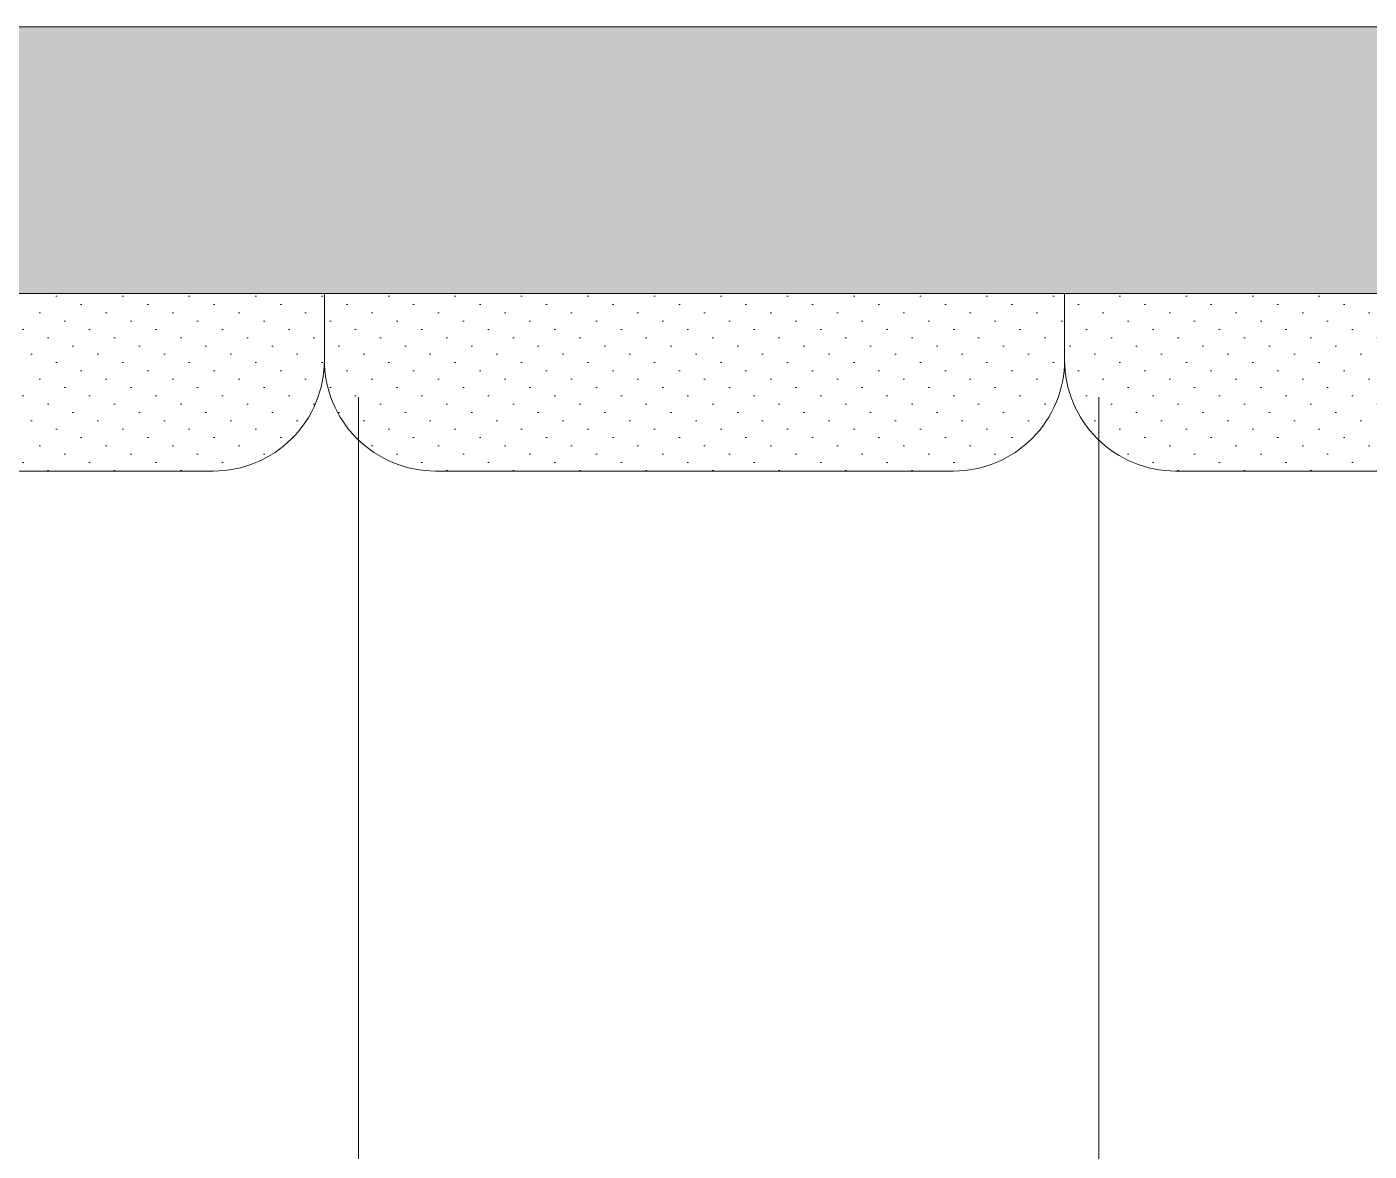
# Model space of a CAD drawing. Header units: millimetres. Extents: x 6676 to 14342, y 3639 to 5293.
# Drawn here: x 7552 to 7561.07, y 5098.57 to 5106.16 of the extents above; entities that cross this region are included whole.
import ezdxf

# ---------------------------------------------------------------- set-up
doc = ezdxf.new("R2010")
doc.units = ezdxf.units.MM
doc.layers.add('1 - bed panels', color=170, linetype='Continuous', lineweight=9)
doc.layers.add('1 - plaster', color=1, linetype='Continuous', lineweight=9)
doc.layers.add('A-dim-work', color=8, linetype='Continuous')

# ---------------------------------------------------------------- blocks, each defined once
blk = doc.blocks.new('jnhe')
at = {"layer": '1 - bed panels', "true_color": 0x334acc}
h = blk.add_hatch(dxfattribs=at)
h.set_pattern_fill('DOTS', color=162, scale=0.1, angle=135, style=0)
h.set_pattern_definition([(135, (1000.92946, -1026.81373), (-0.168379802, -0.056126601), [0, -0.15875])])
edge = h.paths.add_edge_path()
edge.add_line((340.8867, 1549.0671), (337.3867, 1549.0671))
edge.add_arc((337.3867, 1549.8171), 0.75, 180, 270, ccw=False)
edge.add_line((336.6367, 1549.8171), (336.6367, 1550.2671))
edge.add_line((336.6367, 1550.2671), (341.6367, 1550.2671))
edge.add_line((341.6367, 1550.2671), (341.6367, 1549.8171))
edge.add_arc((340.8867, 1549.8171), 0.75, -90, 0, ccw=False)
at = {"layer": '1 - bed panels'}
blk.add_lwpolyline([(340.8867, 1549.0671), (337.3867, 1549.0671, -0.414214), (336.6367, 1549.8171), (336.6367, 1550.2671), (341.6367, 1550.2671), (341.6367, 1549.8171, -0.414214)], format="xyb", close=True, dxfattribs=at)
blk = doc.blocks.new('bed2')
at = {"layer": '1 - bed panels', "true_color": 0xc2c2c2}
h = blk.add_hatch(dxfattribs=at)
h.set_pattern_fill('LINE', color=9, scale=1.575, angle=-90)
h.set_pattern_definition([(270, (-7409.23, -5166.2064), (5.000625, -2e-15), [])])
edge = h.paths.add_edge_path()
edge.add_line((-205.0014, -102.9978), (-210.0002, -102.9978))
edge.add_line((-210.0002, -102.9978), (-210.5002, -0.7))
edge.add_line((-210.5002, -0.7), (-0.5, -0.7))
edge.add_line((-0.5, -0.7), (0, -102.9978))
edge.add_line((0, -102.9978), (-4.9989, -102.9978))
edge.add_line((-4.9989, -102.9978), (-4.9989, -87.4333))
edge.add_arc((-7.1998, -87.2042), 2.2128, 354.05881, 455.39388)
edge.add_line((-7.4078, -85.0013), (-161.4989, -85.0013))
edge.add_arc((-161.4989, -83.0013), 2, 270, 360)
edge.add_line((-159.4989, -83.0013), (-159.5078, -77.6438))
edge.add_arc((-162.5063, -77.8318), 3.0044, 3.58655, 70.40877)
edge.add_line((-161.4989, -75.0013), (-197.4989, -75.0013))
edge.add_arc((-197.4989, -77.0013), 2, 90, 180)
edge.add_line((-199.4989, -77.0013), (-199.4989, -83.0013))
edge.add_arc((-197.4989, -83.0013), 2, 180, 270)
edge.add_line((-197.4989, -85.0013), (-203.0013, -85.0013))
edge.add_arc((-203.0013, -87.0013), 2, 90, 180)
edge.add_line((-205.0013, -87.0013), (-205.0014, -102.9978))
for p in [(-411.6369, -1550.2671), (-406.6367, -1550.2671), (-401.6367, -1550.2671)]:
    blk.add_blockref('jnhe', p)

msp = doc.modelspace()

# ---------------------------------------------------------------- hatches: boundary and pattern name
at = {"layer": '1 - plaster', "true_color": 0xe0a352}
msp.add_hatch(color=33, dxfattribs=at).paths.add_polyline_path([(7700.0141, 5104.3628), (7701.8142, 5106.1628), (7489.0139, 5106.1628), (7489.0139, 5104.3628)])

# ---------------------------------------------------------------- linework, layer by layer
at = {"layer": '1 - plaster'}
msp.add_lwpolyline([(7489.0139, 5106.1628), (7489.0139, 5104.3628), (7700.0141, 5104.3628), (7701.8141, 5106.1628), (7489.0139, 5106.1628)], dxfattribs=at)

# ---------------------------------------------------------------- block references
at = {"layer": 'A-dim-work', "xscale": -1}
msp.add_blockref('bed2', (7489.0139, 5104.3628), dxfattribs=at)

doc.saveas('drawing.dxf')
